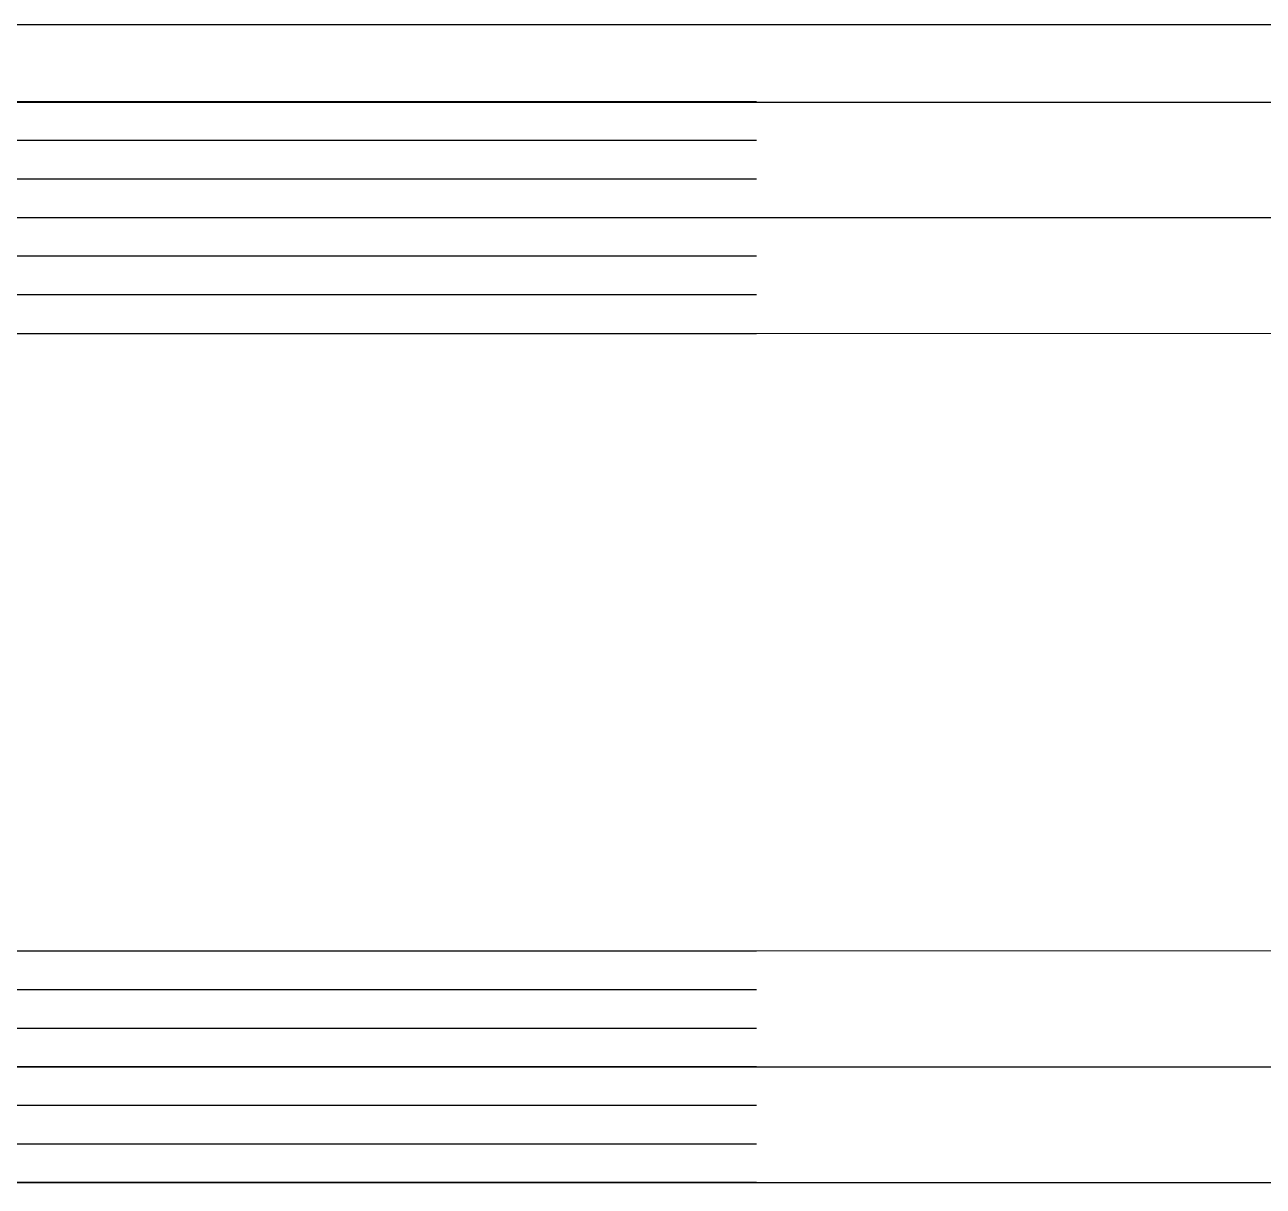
# Model space of a CAD drawing. Header units: inches. Extents: x 21 to 38546, y 13 to 15001.
# Drawn here: x 4663.318 to 4666.526, y 1292.817 to 1295.827 of the extents above; entities that cross this region are included whole.
import ezdxf

# ---------------------------------------------------------------- set-up
doc = ezdxf.new("R2010")
doc.units = ezdxf.units.IN
doc.header["$MEASUREMENT"] = 0
doc.layers.add('Z_MİM_00', color=8, linetype='Continuous', lineweight=25)
doc.layers.add('Z_MİM_MYM_CAM', color=8, linetype='Continuous', lineweight=25)

# ---------------------------------------------------------------- blocks, each defined once
blk = doc.blocks.new('köşe')
at = {"layer": 'Z_MİM_MYM_CAM'}
for p, q in [((60, -200.5, -0.016), (15, -200.5, -0.016)), ((60, -201.5, -0.016), (15, -201.5, -0.016)), ((60, -202.5, -0.016), (15, -202.5, -0.016)), ((60, -203.5, -0.016), (15, -203.5, -0.016)), ((60, -204.5, -0.016), (15, -204.5, -0.016)), ((60, -205.5, -0.016), (15, -205.5, -0.016)), ((15, -206.5, -0.016), (60, -206.5, -0.016)), ((15, -222.5, -0.016), (60, -222.5, -0.016)), ((15, -223.5, -0.016), (60, -223.5, -0.016)), ((15, -224.5, -0.016), (60, -224.5, -0.016)), ((15, -225.5, -0.016), (60, -225.5, -0.016)), ((15, -226.5, -0.016), (60, -226.5, -0.016)), ((15, -227.5, -0.016), (60, -227.5, -0.016)), ((60, -228.5, -0.016), (15, -228.5, -0.016))]:
    blk.add_line(p, q, dxfattribs=at)
blk = doc.blocks.new('-KM- AL-2 EĞİMLİ CEPHE')
at = {"layer": 'Z_MİM_MYM_CAM'}
for p, q in [((-602.8303, -56.4786, -0.0034), (-709.6047, -56.4686, -0.0016)), ((-709.6047, -56.6686, -0.0016), (-602.8303, -56.6786, -0.0034)), ((-601.3193, -56.9786, -0.0034), (-709.6047, -56.9686, -0.0016)), ((-603.3395, -57.2786, -0.0034), (-709.6047, -57.2686, -0.0016)), ((-603.8194, -58.8786, -0.0034), (-709.6047, -58.8686, -0.0016)), ((-709.6047, -59.1686, -0.0016), (-601.3868, -59.1786, -0.0034)), ((-709.6047, -59.4686, -0.0016), (-601.3193, -59.4786, -0.0034))]:
    blk.add_line(p, q, dxfattribs=at)
at = {"xscale": 0.1, "yscale": 0.1, "zscale": 0.1}
blk.add_blockref('köşe', (-710.1047, -36.6186), dxfattribs=at)

msp = doc.modelspace()

# ---------------------------------------------------------------- block references
at = {"layer": 'Z_MİM_00'}
msp.add_blockref('-KM- AL-2 EĞİMLİ CEPHE', (5369.3178, 1352.296), dxfattribs=at)

doc.saveas('drawing.dxf')
